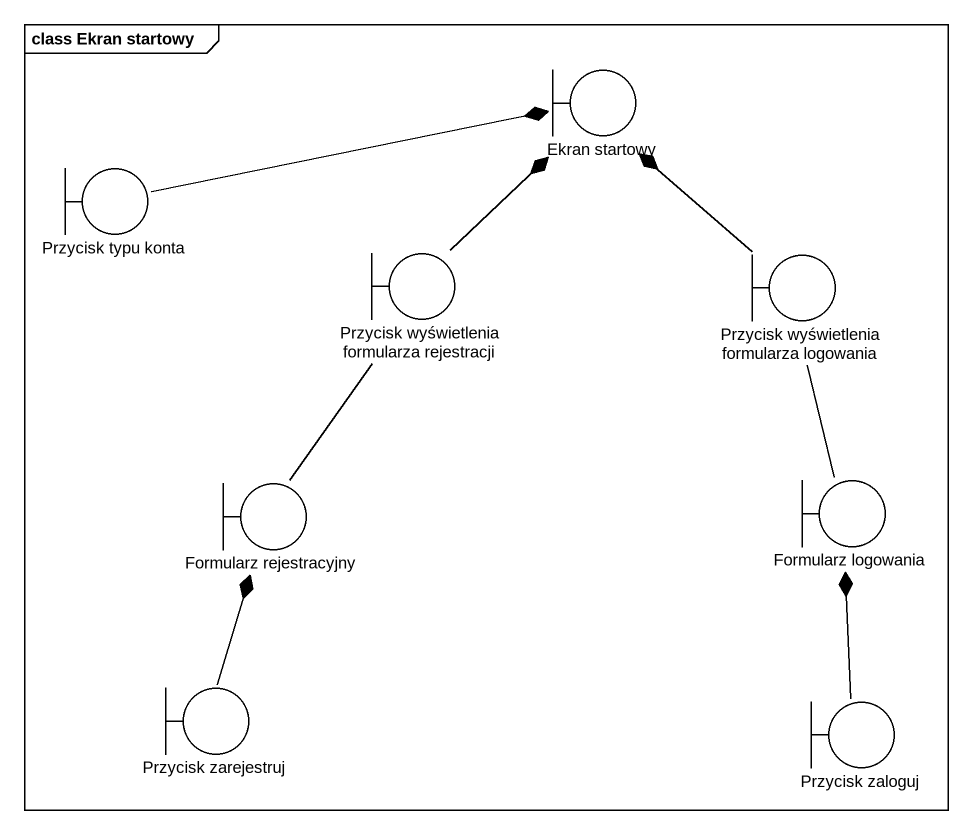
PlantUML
@startuml
mainframe class Ekran startowy
boundary "Ekran startowy" as Ekran_startowy
boundary "Przycisk typu konta" as Przycisk_typu_konta
boundary "Przycisk wyświetlenia formularza rejestracji" as Przycisk_wyświetlenia
boundary "Przycisk wyświetlenia formularza logowania" as Przycisk_wyświetlenia_2
boundary "Formularz rejestracyjny" as Formularz_rejestracyjny
boundary "Formularz logowania" as Formularz_logowania
boundary "Przycisk zarejestruj" as Przycisk_zarejestruj
boundary "Przycisk zaloguj" as Przycisk_zaloguj
Przycisk_typu_konta -right-* Ekran_startowy
Przycisk_wyświetlenia -up-* Ekran_startowy
Przycisk_wyświetlenia_2 -up-* Ekran_startowy
Formularz_rejestracyjny -up- Przycisk_wyświetlenia
Formularz_logowania -up- Przycisk_wyświetlenia_2
Przycisk_zarejestruj -up-* Formularz_rejestracyjny
Przycisk_zaloguj -up-* Formularz_logowania
@enduml
